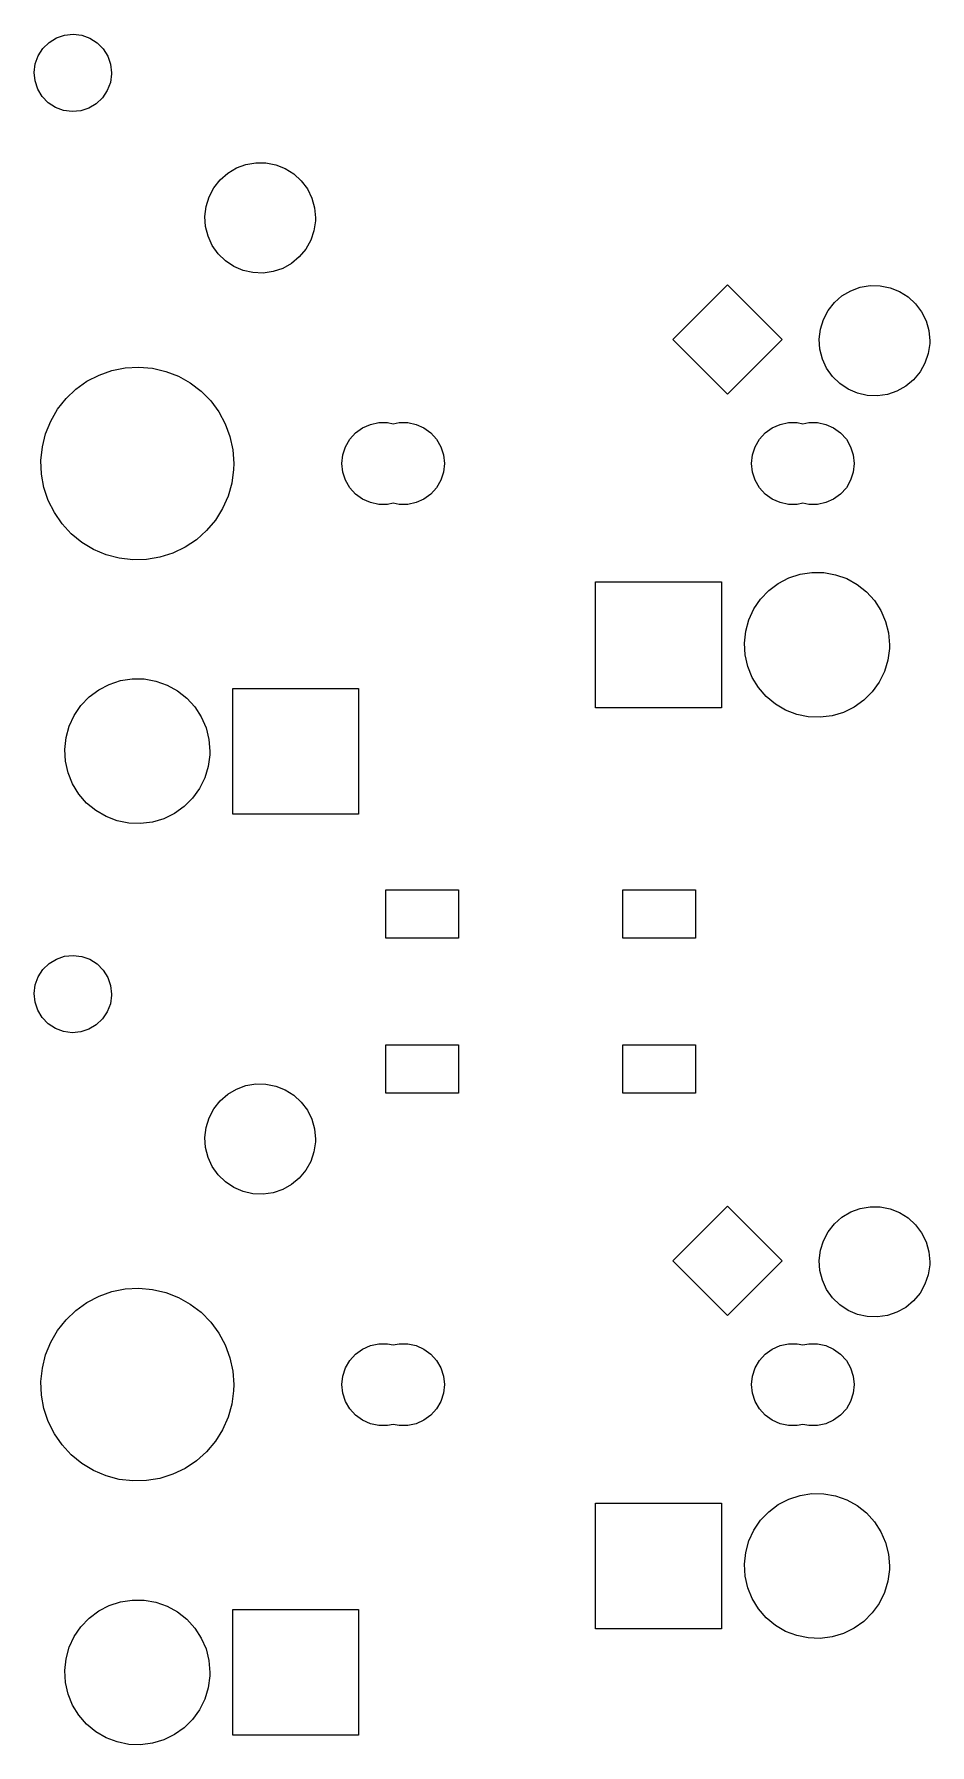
# Model space of a CAD drawing. Extents: x 62 to 249, y -153 to -61.
# Drawn here: x 107.22 to 125.73, y -114.51 to -79.13 of the extents above; entities that cross this region are included whole.
import ezdxf

# ---------------------------------------------------------------- set-up
doc = ezdxf.new("R2010")
doc.units = 0
doc.layers.add('BLACK', color=7, linetype='CONTINUOUS')

msp = doc.modelspace()

# ---------------------------------------------------------------- linework, layer by layer
at = {"layer": 'BLACK', "linetype": 'CONTINUOUS'}
for p, q in [((107.522, -79.3029), (107.674, -79.2094)), ((107.674, -79.2094), (107.843, -79.1519)), ((107.843, -79.1519), (108.02, -79.1333)), ((108.02, -79.1333), (108.197, -79.1544)), ((108.197, -79.1544), (108.365, -79.2142)), ((108.365, -79.2142), (108.516, -79.3098)), ((107.237, -79.7452), (107.298, -79.5776)), ((107.298, -79.5776), (107.395, -79.4277)), ((107.395, -79.4277), (107.522, -79.3029)), ((108.516, -79.3098), (108.642, -79.4364)), ((108.642, -79.4364), (108.736, -79.5876)), ((108.736, -79.5876), (108.795, -79.756)), ((107.215, -79.9221), (107.237, -79.7452)), ((107.232, -80.0996), (107.215, -79.9221)), ((108.795, -79.756), (108.815, -79.9333)), ((108.815, -79.9333), (108.814, -79.9556)), ((107.288, -80.2688), (107.232, -80.0996)), ((107.381, -80.4214), (107.288, -80.2688)), ((108.726, -80.299), (108.628, -80.4475)), ((108.79, -80.1322), (108.726, -80.299)), ((108.814, -79.9556), (108.79, -80.1322)), ((107.505, -80.5497), (107.381, -80.4214)), ((107.654, -80.6474), (107.505, -80.5497)), ((107.821, -80.7095), (107.654, -80.6474)), ((108.498, -80.5705), (108.345, -80.6618)), ((108.628, -80.4475), (108.498, -80.5705)), ((107.998, -80.7331), (107.821, -80.7095)), ((108.176, -80.7169), (107.998, -80.7331)), ((108.345, -80.6618), (108.176, -80.7169)), ((111.058, -82.1442), (111.215, -82.0063)), ((111.215, -82.0063), (111.395, -81.8993)), ((111.395, -81.8993), (111.591, -81.8269)), ((111.591, -81.8269), (111.797, -81.7915)), ((111.797, -81.7915), (112.006, -81.7943)), ((112.006, -81.7943), (112.212, -81.8351)), ((112.212, -81.8351), (112.406, -81.9126)), ((112.406, -81.9126), (112.583, -82.0242)), ((112.583, -82.0242), (112.736, -82.1662)), ((110.831, -82.4936), (110.928, -82.3085)), ((110.928, -82.3085), (111.058, -82.1442)), ((112.736, -82.1662), (112.862, -82.3338)), ((112.862, -82.3338), (112.954, -82.5214)), ((110.744, -82.9011), (110.769, -82.6934)), ((110.769, -82.6934), (110.831, -82.4936)), ((112.954, -82.5214), (113.011, -82.7227)), ((113.011, -82.7227), (113.03, -82.931)), ((110.758, -83.1098), (110.744, -82.9011)), ((110.81, -83.3125), (110.758, -83.1098)), ((113.028, -82.9908), (112.998, -83.1978)), ((113.03, -82.931), (113.028, -82.9908)), ((110.897, -83.5025), (110.81, -83.3125)), ((112.931, -83.3959), (112.829, -83.5784)), ((112.998, -83.1978), (112.931, -83.3959)), ((111.018, -83.6733), (110.897, -83.5025)), ((111.168, -83.8193), (111.018, -83.6733)), ((111.342, -83.9355), (111.168, -83.8193)), ((112.695, -83.7392), (112.534, -83.873)), ((112.829, -83.5784), (112.695, -83.7392)), ((111.534, -84.0181), (111.342, -83.9355)), ((111.738, -84.0642), (111.534, -84.0181)), ((111.947, -84.0724), (111.738, -84.0642)), ((112.154, -84.0424), (111.947, -84.0724)), ((112.352, -83.9752), (112.154, -84.0424)), ((112.534, -83.873), (112.352, -83.9752)), ((120.418, -85.4487), (121.549, -84.3173)), ((121.549, -84.3173), (122.681, -85.4487)), ((123.758, -84.6842), (123.915, -84.5463)), ((123.915, -84.5463), (124.095, -84.4393)), ((124.095, -84.4393), (124.291, -84.3669)), ((124.291, -84.3669), (124.497, -84.3315)), ((124.497, -84.3315), (124.706, -84.3343)), ((124.706, -84.3343), (124.912, -84.3751)), ((124.912, -84.3751), (125.106, -84.4526)), ((125.106, -84.4526), (125.283, -84.5642)), ((123.531, -85.0336), (123.628, -84.8485)), ((123.628, -84.8485), (123.758, -84.6842)), ((125.283, -84.5642), (125.436, -84.7062)), ((125.436, -84.7062), (125.562, -84.8738)), ((125.562, -84.8738), (125.654, -85.0614)), ((123.444, -85.4411), (123.469, -85.2334)), ((123.469, -85.2334), (123.531, -85.0336)), ((125.654, -85.0614), (125.711, -85.2627)), ((121.549, -86.5801), (120.418, -85.4487)), ((122.681, -85.4487), (121.549, -86.5801)), ((123.458, -85.6498), (123.444, -85.4411)), ((125.728, -85.5308), (125.698, -85.7378)), ((125.711, -85.2627), (125.73, -85.471)), ((125.73, -85.471), (125.728, -85.5308)), ((123.51, -85.8525), (123.458, -85.6498)), ((123.597, -86.0425), (123.51, -85.8525)), ((125.631, -85.9359), (125.529, -86.1184)), ((125.698, -85.7378), (125.631, -85.9359)), ((108.076, -86.4747), (108.305, -86.3109)), ((108.305, -86.3109), (108.555, -86.1811)), ((108.555, -86.1811), (108.821, -86.0878)), ((108.821, -86.0878), (109.097, -86.0328)), ((109.097, -86.0328), (109.378, -86.0173)), ((109.378, -86.0173), (109.659, -86.0416)), ((109.659, -86.0416), (109.933, -86.1052)), ((109.933, -86.1052), (110.196, -86.2069)), ((110.196, -86.2069), (110.442, -86.3445)), ((123.718, -86.2133), (123.597, -86.0425)), ((123.868, -86.3593), (123.718, -86.2133)), ((125.395, -86.2792), (125.234, -86.413)), ((125.529, -86.1184), (125.395, -86.2792)), ((107.698, -86.8903), (107.872, -86.6691)), ((107.872, -86.6691), (108.076, -86.4747)), ((110.442, -86.3445), (110.666, -86.5154)), ((110.666, -86.5154), (110.863, -86.7161)), ((124.042, -86.4755), (123.868, -86.3593)), ((124.234, -86.5581), (124.042, -86.4755)), ((124.438, -86.6042), (124.234, -86.5581)), ((124.647, -86.6124), (124.438, -86.6042)), ((124.854, -86.5824), (124.647, -86.6124)), ((125.052, -86.5152), (124.854, -86.5824)), ((125.234, -86.413), (125.052, -86.5152)), ((107.556, -87.1338), (107.698, -86.8903)), ((110.863, -86.7161), (111.031, -86.9426)), ((111.031, -86.9426), (111.164, -87.1905)), ((107.451, -87.3949), (107.556, -87.1338)), ((111.164, -87.1905), (111.262, -87.4547)), ((113.858, -87.3787), (114.002, -87.2741)), ((114.002, -87.2741), (114.164, -87.2017)), ((114.164, -87.2017), (114.338, -87.1648)), ((114.338, -87.1648), (114.516, -87.1648)), ((114.516, -87.1648), (114.637, -87.1905)), ((114.637, -87.1905), (114.758, -87.1648)), ((114.758, -87.1648), (114.936, -87.1648)), ((114.936, -87.1648), (115.11, -87.2017)), ((115.11, -87.2017), (115.272, -87.2741)), ((115.272, -87.2741), (115.416, -87.3787)), ((122.328, -87.3787), (122.472, -87.2741)), ((122.472, -87.2741), (122.634, -87.2017)), ((122.634, -87.2017), (122.808, -87.1648)), ((122.808, -87.1648), (122.986, -87.1648)), ((122.986, -87.1648), (123.107, -87.1905)), ((123.107, -87.1905), (123.228, -87.1648)), ((123.228, -87.1648), (123.406, -87.1648)), ((123.406, -87.1648), (123.58, -87.2017)), ((123.58, -87.2017), (123.742, -87.2741)), ((123.742, -87.2741), (123.886, -87.3787)), ((107.354, -87.9484), (107.383, -87.6682)), ((107.383, -87.6682), (107.451, -87.3949)), ((111.262, -87.4547), (111.321, -87.7301)), ((111.321, -87.7301), (111.341, -88.011)), ((113.595, -87.8341), (113.65, -87.6649)), ((113.65, -87.6649), (113.739, -87.5109)), ((113.739, -87.5109), (113.858, -87.3787)), ((115.416, -87.3787), (115.535, -87.5109)), ((115.535, -87.5109), (115.624, -87.6649)), ((115.624, -87.6649), (115.679, -87.8341)), ((122.065, -87.8341), (122.12, -87.6649)), ((122.12, -87.6649), (122.209, -87.5109)), ((122.209, -87.5109), (122.328, -87.3787)), ((123.886, -87.3787), (124.005, -87.5109)), ((124.005, -87.5109), (124.094, -87.6649)), ((124.094, -87.6649), (124.149, -87.8341)), ((107.365, -88.2298), (107.354, -87.9484)), ((111.341, -88.011), (111.337, -88.1362)), ((113.576, -88.011), (113.595, -87.8341)), ((113.595, -88.1879), (113.576, -88.011)), ((115.679, -87.8341), (115.698, -88.011)), ((115.698, -88.011), (115.679, -88.1879)), ((122.046, -88.011), (122.065, -87.8341)), ((122.065, -88.1879), (122.046, -88.011)), ((124.149, -87.8341), (124.168, -88.011)), ((124.168, -88.011), (124.149, -88.1879)), ((107.416, -88.5069), (107.365, -88.2298)), ((111.299, -88.4153), (111.223, -88.6864)), ((111.337, -88.1362), (111.299, -88.4153)), ((113.65, -88.3571), (113.595, -88.1879)), ((113.739, -88.5111), (113.65, -88.3571)), ((115.624, -88.3571), (115.535, -88.5111)), ((115.679, -88.1879), (115.624, -88.3571)), ((122.12, -88.3571), (122.065, -88.1879)), ((122.209, -88.5111), (122.12, -88.3571)), ((124.094, -88.3571), (124.005, -88.5111)), ((124.149, -88.1879), (124.094, -88.3571)), ((107.505, -88.774), (107.416, -88.5069)), ((107.631, -89.026), (107.505, -88.774)), ((111.223, -88.6864), (111.109, -88.944)), ((113.858, -88.6433), (113.739, -88.5111)), ((114.002, -88.7479), (113.858, -88.6433)), ((114.164, -88.8203), (114.002, -88.7479)), ((115.272, -88.7479), (115.11, -88.8203)), ((115.416, -88.6433), (115.272, -88.7479)), ((115.535, -88.5111), (115.416, -88.6433)), ((122.328, -88.6433), (122.209, -88.5111)), ((122.472, -88.7479), (122.328, -88.6433)), ((122.634, -88.8203), (122.472, -88.7479)), ((123.742, -88.7479), (123.58, -88.8203)), ((123.886, -88.6433), (123.742, -88.7479)), ((124.005, -88.5111), (123.886, -88.6433)), ((107.791, -89.2577), (107.631, -89.026)), ((111.109, -88.944), (110.96, -89.183)), ((114.338, -88.8572), (114.164, -88.8203)), ((114.516, -88.8572), (114.338, -88.8572)), ((114.637, -88.8315), (114.516, -88.8572)), ((114.758, -88.8572), (114.637, -88.8315)), ((114.936, -88.8572), (114.758, -88.8572)), ((115.11, -88.8203), (114.936, -88.8572)), ((122.808, -88.8572), (122.634, -88.8203)), ((122.986, -88.8572), (122.808, -88.8572)), ((123.107, -88.8315), (122.986, -88.8572)), ((123.228, -88.8572), (123.107, -88.8315)), ((123.406, -88.8572), (123.228, -88.8572)), ((123.58, -88.8203), (123.406, -88.8572)), ((107.982, -89.4645), (107.791, -89.2577)), ((108.2, -89.6423), (107.982, -89.4645)), ((110.779, -89.3986), (110.569, -89.5865)), ((110.96, -89.183), (110.779, -89.3986)), ((108.442, -89.7876), (108.2, -89.6423)), ((108.701, -89.8974), (108.442, -89.7876)), ((110.335, -89.743), (110.081, -89.8649)), ((110.569, -89.5865), (110.335, -89.743)), ((108.973, -89.9696), (108.701, -89.8974)), ((109.253, -90.0027), (108.973, -89.9696)), ((109.535, -89.9961), (109.253, -90.0027)), ((109.812, -89.9498), (109.535, -89.9961)), ((110.081, -89.8649), (109.812, -89.9498)), ((118.822, -93.061), (118.822, -90.461)), ((118.822, -90.461), (121.422, -90.461)), ((121.422, -90.461), (121.422, -93.061)), ((122.401, -90.6393), (122.598, -90.4917)), ((122.598, -90.4917), (122.816, -90.3782)), ((122.816, -90.3782), (123.049, -90.3018)), ((123.049, -90.3018), (123.292, -90.2647)), ((123.292, -90.2647), (123.538, -90.2677)), ((123.538, -90.2677), (123.78, -90.3108)), ((123.78, -90.3108), (124.012, -90.3928)), ((124.012, -90.3928), (124.227, -90.5116)), ((124.227, -90.5116), (124.42, -90.664)), ((122.093, -91.0201), (122.231, -90.817)), ((122.231, -90.817), (122.401, -90.6393)), ((124.42, -90.664), (124.585, -90.8458)), ((124.585, -90.8458), (124.719, -91.0522)), ((121.924, -91.4799), (121.989, -91.2431)), ((121.989, -91.2431), (122.093, -91.0201)), ((124.719, -91.0522), (124.817, -91.2776)), ((121.897, -91.7244), (121.924, -91.4799)), ((124.817, -91.2776), (124.877, -91.516)), ((124.877, -91.516), (124.897, -91.761)), ((121.912, -91.9698), (121.897, -91.7244)), ((121.966, -92.2096), (121.912, -91.9698)), ((124.895, -91.8343), (124.863, -92.078)), ((124.897, -91.761), (124.895, -91.8343)), ((122.058, -92.4373), (121.966, -92.2096)), ((124.792, -92.3132), (124.683, -92.5336)), ((124.863, -92.078), (124.792, -92.3132)), ((108.548, -92.6917), (108.766, -92.5782)), ((108.766, -92.5782), (108.999, -92.5018)), ((108.999, -92.5018), (109.242, -92.4647)), ((109.242, -92.4647), (109.488, -92.4677)), ((109.488, -92.4677), (109.73, -92.5108)), ((109.73, -92.5108), (109.962, -92.5928)), ((109.962, -92.5928), (110.177, -92.7116)), ((111.322, -95.261), (111.322, -92.661)), ((111.322, -92.661), (113.922, -92.661)), ((113.922, -92.661), (113.922, -95.261)), ((122.187, -92.6469), (122.058, -92.4373)), ((122.348, -92.8327), (122.187, -92.6469)), ((124.683, -92.5336), (124.539, -92.7332)), ((108.043, -93.2201), (108.181, -93.017)), ((108.181, -93.017), (108.351, -92.8393)), ((108.351, -92.8393), (108.548, -92.6917)), ((110.177, -92.7116), (110.37, -92.864)), ((110.37, -92.864), (110.535, -93.0458)), ((122.537, -92.9897), (122.348, -92.8327)), ((122.749, -93.1137), (122.537, -92.9897)), ((124.365, -92.9067), (124.165, -93.0494)), ((124.539, -92.7332), (124.365, -92.9067)), ((107.939, -93.4431), (108.043, -93.2201)), ((110.535, -93.0458), (110.669, -93.2522)), ((110.669, -93.2522), (110.767, -93.4776)), ((121.422, -93.061), (118.822, -93.061)), ((122.979, -93.2014), (122.749, -93.1137)), ((123.219, -93.2504), (122.979, -93.2014)), ((123.465, -93.2595), (123.219, -93.2504)), ((123.709, -93.2282), (123.465, -93.2595)), ((123.944, -93.1576), (123.709, -93.2282)), ((124.165, -93.0494), (123.944, -93.1576)), ((107.847, -93.9244), (107.874, -93.6799)), ((107.874, -93.6799), (107.939, -93.4431)), ((110.767, -93.4776), (110.827, -93.716)), ((110.827, -93.716), (110.847, -93.961)), ((107.862, -94.1698), (107.847, -93.9244)), ((110.845, -94.0343), (110.813, -94.278)), ((110.847, -93.961), (110.845, -94.0343)), ((107.916, -94.4096), (107.862, -94.1698)), ((108.008, -94.6373), (107.916, -94.4096)), ((110.813, -94.278), (110.742, -94.5132)), ((108.137, -94.8469), (108.008, -94.6373)), ((110.633, -94.7336), (110.489, -94.9332)), ((110.742, -94.5132), (110.633, -94.7336)), ((108.298, -95.0327), (108.137, -94.8469)), ((108.487, -95.1897), (108.298, -95.0327)), ((110.315, -95.1067), (110.115, -95.2494)), ((110.489, -94.9332), (110.315, -95.1067)), ((108.699, -95.3137), (108.487, -95.1897)), ((108.929, -95.4014), (108.699, -95.3137)), ((109.169, -95.4504), (108.929, -95.4014)), ((109.415, -95.4595), (109.169, -95.4504)), ((109.659, -95.4282), (109.415, -95.4595)), ((109.894, -95.3576), (109.659, -95.4282)), ((110.115, -95.2494), (109.894, -95.3576)), ((113.922, -95.261), (111.322, -95.261)), ((114.487, -97.831), (114.487, -96.831)), ((114.487, -96.831), (115.987, -96.831)), ((115.987, -96.831), (115.987, -97.831)), ((119.387, -97.831), (119.387, -96.831)), ((119.387, -96.831), (120.887, -96.831)), ((120.887, -96.831), (120.887, -97.831)), ((115.987, -97.831), (114.487, -97.831)), ((120.887, -97.831), (119.387, -97.831)), ((107.522, -98.3529), (107.674, -98.2594)), ((107.674, -98.2594), (107.843, -98.2019)), ((107.843, -98.2019), (108.02, -98.1833)), ((108.02, -98.1833), (108.197, -98.2044)), ((108.197, -98.2044), (108.365, -98.2642)), ((108.365, -98.2642), (108.516, -98.3598)), ((107.237, -98.7952), (107.298, -98.6276)), ((107.298, -98.6276), (107.395, -98.4777)), ((107.395, -98.4777), (107.522, -98.3529)), ((108.516, -98.3598), (108.642, -98.4864)), ((108.642, -98.4864), (108.736, -98.6376)), ((108.736, -98.6376), (108.795, -98.806)), ((107.215, -98.9721), (107.237, -98.7952)), ((107.232, -99.1496), (107.215, -98.9721)), ((108.814, -99.0056), (108.79, -99.1822)), ((108.795, -98.806), (108.815, -98.9833)), ((108.815, -98.9833), (108.814, -99.0056)), ((107.288, -99.3188), (107.232, -99.1496)), ((107.381, -99.4714), (107.288, -99.3188)), ((108.726, -99.349), (108.628, -99.4975)), ((108.79, -99.1822), (108.726, -99.349)), ((107.505, -99.5997), (107.381, -99.4714)), ((107.654, -99.6974), (107.505, -99.5997)), ((107.821, -99.7595), (107.654, -99.6974)), ((108.345, -99.7118), (108.176, -99.7669)), ((108.498, -99.6205), (108.345, -99.7118)), ((108.628, -99.4975), (108.498, -99.6205)), ((107.998, -99.7831), (107.821, -99.7595)), ((108.176, -99.7669), (107.998, -99.7831)), ((114.487, -101.031), (114.487, -100.031)), ((114.487, -100.031), (115.987, -100.031)), ((115.987, -100.031), (115.987, -101.031)), ((119.387, -101.031), (119.387, -100.031)), ((119.387, -100.031), (120.887, -100.031)), ((120.887, -100.031), (120.887, -101.031)), ((111.058, -101.194), (111.215, -101.056)), ((111.215, -101.056), (111.395, -100.949)), ((111.395, -100.949), (111.591, -100.877)), ((111.591, -100.877), (111.797, -100.842)), ((111.797, -100.842), (112.006, -100.844)), ((112.006, -100.844), (112.212, -100.885)), ((112.212, -100.885), (112.406, -100.963)), ((112.406, -100.963), (112.583, -101.074)), ((112.583, -101.074), (112.736, -101.216)), ((115.987, -101.031), (114.487, -101.031)), ((120.887, -101.031), (119.387, -101.031)), ((110.831, -101.544), (110.928, -101.358)), ((110.928, -101.358), (111.058, -101.194)), ((112.736, -101.216), (112.862, -101.384)), ((112.862, -101.384), (112.954, -101.571)), ((110.744, -101.951), (110.769, -101.743)), ((110.769, -101.743), (110.831, -101.544)), ((112.954, -101.571), (113.011, -101.773)), ((113.011, -101.773), (113.03, -101.981)), ((110.758, -102.16), (110.744, -101.951)), ((110.81, -102.363), (110.758, -102.16)), ((113.028, -102.041), (112.998, -102.248)), ((113.03, -101.981), (113.028, -102.041)), ((110.897, -102.552), (110.81, -102.363)), ((111.018, -102.723), (110.897, -102.552)), ((112.931, -102.446), (112.829, -102.628)), ((112.998, -102.248), (112.931, -102.446)), ((111.168, -102.869), (111.018, -102.723)), ((111.342, -102.985), (111.168, -102.869)), ((112.534, -102.923), (112.352, -103.025)), ((112.695, -102.789), (112.534, -102.923)), ((112.829, -102.628), (112.695, -102.789)), ((111.534, -103.068), (111.342, -102.985)), ((111.738, -103.114), (111.534, -103.068)), ((111.947, -103.122), (111.738, -103.114)), ((112.154, -103.092), (111.947, -103.122)), ((112.352, -103.025), (112.154, -103.092)), ((120.418, -104.499), (121.549, -103.367)), ((121.549, -103.367), (122.681, -104.499)), ((123.758, -103.734), (123.915, -103.596)), ((123.915, -103.596), (124.095, -103.489)), ((124.095, -103.489), (124.291, -103.417)), ((124.291, -103.417), (124.497, -103.382)), ((124.497, -103.382), (124.706, -103.384)), ((124.706, -103.384), (124.912, -103.425)), ((124.912, -103.425), (125.106, -103.503)), ((125.106, -103.503), (125.283, -103.614)), ((125.283, -103.614), (125.436, -103.756)), ((123.531, -104.084), (123.628, -103.898)), ((123.628, -103.898), (123.758, -103.734)), ((125.436, -103.756), (125.562, -103.924)), ((125.562, -103.924), (125.654, -104.111)), ((123.444, -104.491), (123.469, -104.283)), ((123.469, -104.283), (123.531, -104.084)), ((125.654, -104.111), (125.711, -104.313)), ((125.711, -104.313), (125.73, -104.521)), ((121.549, -105.63), (120.418, -104.499)), ((122.681, -104.499), (121.549, -105.63)), ((123.458, -104.7), (123.444, -104.491)), ((123.51, -104.903), (123.458, -104.7)), ((125.728, -104.581), (125.698, -104.788)), ((125.73, -104.521), (125.728, -104.581)), ((123.597, -105.093), (123.51, -104.903)), ((125.631, -104.986), (125.529, -105.168)), ((125.698, -104.788), (125.631, -104.986)), ((108.076, -105.525), (108.305, -105.361)), ((108.305, -105.361), (108.555, -105.231)), ((108.555, -105.231), (108.821, -105.138)), ((108.821, -105.138), (109.097, -105.083)), ((109.097, -105.083), (109.378, -105.067)), ((109.378, -105.067), (109.659, -105.092)), ((109.659, -105.092), (109.933, -105.155)), ((109.933, -105.155), (110.196, -105.257)), ((110.196, -105.257), (110.442, -105.394)), ((110.442, -105.394), (110.666, -105.565)), ((123.718, -105.263), (123.597, -105.093)), ((123.868, -105.409), (123.718, -105.263)), ((124.042, -105.525), (123.868, -105.409)), ((125.395, -105.329), (125.234, -105.463)), ((125.529, -105.168), (125.395, -105.329)), ((107.698, -105.94), (107.872, -105.719)), ((107.872, -105.719), (108.076, -105.525)), ((110.666, -105.565), (110.863, -105.766)), ((110.863, -105.766), (111.031, -105.993)), ((124.234, -105.608), (124.042, -105.525)), ((124.438, -105.654), (124.234, -105.608)), ((124.647, -105.662), (124.438, -105.654)), ((124.854, -105.632), (124.647, -105.662)), ((125.052, -105.565), (124.854, -105.632)), ((125.234, -105.463), (125.052, -105.565)), ((107.556, -106.184), (107.698, -105.94)), ((111.031, -105.993), (111.164, -106.24)), ((107.383, -106.718), (107.451, -106.445)), ((107.451, -106.445), (107.556, -106.184)), ((111.164, -106.24), (111.262, -106.505)), ((113.739, -106.561), (113.858, -106.429)), ((113.858, -106.429), (114.002, -106.324)), ((114.002, -106.324), (114.164, -106.252)), ((114.164, -106.252), (114.338, -106.215)), ((114.338, -106.215), (114.516, -106.215)), ((114.516, -106.215), (114.637, -106.24)), ((114.637, -106.24), (114.758, -106.215)), ((114.758, -106.215), (114.936, -106.215)), ((114.936, -106.215), (115.11, -106.252)), ((115.11, -106.252), (115.272, -106.324)), ((115.272, -106.324), (115.416, -106.429)), ((115.416, -106.429), (115.535, -106.561)), ((122.209, -106.561), (122.328, -106.429)), ((122.328, -106.429), (122.472, -106.324)), ((122.472, -106.324), (122.634, -106.252)), ((122.634, -106.252), (122.808, -106.215)), ((122.808, -106.215), (122.986, -106.215)), ((122.986, -106.215), (123.107, -106.24)), ((123.107, -106.24), (123.228, -106.215)), ((123.228, -106.215), (123.406, -106.215)), ((123.406, -106.215), (123.58, -106.252)), ((123.58, -106.252), (123.742, -106.324)), ((123.742, -106.324), (123.886, -106.429)), ((123.886, -106.429), (124.005, -106.561)), ((107.354, -106.998), (107.383, -106.718)), ((111.262, -106.505), (111.321, -106.78)), ((111.321, -106.78), (111.341, -107.061)), ((113.595, -106.884), (113.65, -106.715)), ((113.65, -106.715), (113.739, -106.561)), ((115.535, -106.561), (115.624, -106.715)), ((115.624, -106.715), (115.679, -106.884)), ((122.065, -106.884), (122.12, -106.715)), ((122.12, -106.715), (122.209, -106.561)), ((124.005, -106.561), (124.094, -106.715)), ((124.094, -106.715), (124.149, -106.884)), ((107.365, -107.28), (107.354, -106.998)), ((111.337, -107.186), (111.299, -107.465)), ((111.341, -107.061), (111.337, -107.186)), ((113.576, -107.061), (113.595, -106.884)), ((113.595, -107.238), (113.576, -107.061)), ((115.679, -106.884), (115.698, -107.061)), ((115.698, -107.061), (115.679, -107.238)), ((122.046, -107.061), (122.065, -106.884)), ((122.065, -107.238), (122.046, -107.061)), ((124.149, -106.884), (124.168, -107.061)), ((124.168, -107.061), (124.149, -107.238)), ((107.416, -107.557), (107.365, -107.28)), ((111.299, -107.465), (111.223, -107.736)), ((113.65, -107.407), (113.595, -107.238)), ((113.739, -107.561), (113.65, -107.407)), ((115.624, -107.407), (115.535, -107.561)), ((115.679, -107.238), (115.624, -107.407)), ((122.12, -107.407), (122.065, -107.238)), ((122.209, -107.561), (122.12, -107.407)), ((124.094, -107.407), (124.005, -107.561)), ((124.149, -107.238), (124.094, -107.407)), ((107.505, -107.824), (107.416, -107.557)), ((107.631, -108.076), (107.505, -107.824)), ((111.223, -107.736), (111.109, -107.994)), ((113.858, -107.693), (113.739, -107.561)), ((114.002, -107.798), (113.858, -107.693)), ((114.164, -107.87), (114.002, -107.798)), ((114.338, -107.907), (114.164, -107.87)), ((114.637, -107.882), (114.516, -107.907)), ((114.758, -107.907), (114.637, -107.882)), ((115.11, -107.87), (114.936, -107.907)), ((115.272, -107.798), (115.11, -107.87)), ((115.416, -107.693), (115.272, -107.798)), ((115.535, -107.561), (115.416, -107.693)), ((122.328, -107.693), (122.209, -107.561)), ((122.472, -107.798), (122.328, -107.693)), ((122.634, -107.87), (122.472, -107.798)), ((122.808, -107.907), (122.634, -107.87)), ((123.107, -107.882), (122.986, -107.907)), ((123.228, -107.907), (123.107, -107.882)), ((123.58, -107.87), (123.406, -107.907)), ((123.742, -107.798), (123.58, -107.87)), ((123.886, -107.693), (123.742, -107.798)), ((124.005, -107.561), (123.886, -107.693)), ((107.791, -108.308), (107.631, -108.076)), ((110.96, -108.233), (110.779, -108.449)), ((111.109, -107.994), (110.96, -108.233)), ((114.516, -107.907), (114.338, -107.907)), ((114.936, -107.907), (114.758, -107.907)), ((122.986, -107.907), (122.808, -107.907)), ((123.406, -107.907), (123.228, -107.907)), ((107.982, -108.514), (107.791, -108.308)), ((108.2, -108.692), (107.982, -108.514)), ((110.779, -108.449), (110.569, -108.636)), ((108.442, -108.838), (108.2, -108.692)), ((108.701, -108.947), (108.442, -108.838)), ((108.973, -109.02), (108.701, -108.947)), ((110.081, -108.915), (109.812, -109)), ((110.335, -108.793), (110.081, -108.915)), ((110.569, -108.636), (110.335, -108.793)), ((109.253, -109.053), (108.973, -109.02)), ((109.535, -109.046), (109.253, -109.053)), ((109.812, -109), (109.535, -109.046)), ((118.822, -112.111), (118.822, -109.511)), ((118.822, -109.511), (121.422, -109.511)), ((121.422, -109.511), (121.422, -112.111)), ((122.401, -109.689), (122.598, -109.542)), ((122.598, -109.542), (122.816, -109.428)), ((122.816, -109.428), (123.049, -109.352)), ((123.049, -109.352), (123.292, -109.315)), ((123.292, -109.315), (123.538, -109.318)), ((123.538, -109.318), (123.78, -109.361)), ((123.78, -109.361), (124.012, -109.443)), ((124.012, -109.443), (124.227, -109.562)), ((124.227, -109.562), (124.42, -109.714)), ((122.093, -110.07), (122.231, -109.867)), ((122.231, -109.867), (122.401, -109.689)), ((124.42, -109.714), (124.585, -109.896)), ((124.585, -109.896), (124.719, -110.102)), ((121.924, -110.53), (121.989, -110.293)), ((121.989, -110.293), (122.093, -110.07)), ((124.719, -110.102), (124.817, -110.328)), ((124.817, -110.328), (124.877, -110.566)), ((121.897, -110.774), (121.924, -110.53)), ((124.877, -110.566), (124.897, -110.811)), ((121.912, -111.02), (121.897, -110.774)), ((121.966, -111.26), (121.912, -111.02)), ((124.895, -110.884), (124.863, -111.128)), ((124.897, -110.811), (124.895, -110.884)), ((122.058, -111.487), (121.966, -111.26)), ((124.792, -111.363), (124.683, -111.584)), ((124.863, -111.128), (124.792, -111.363)), ((108.351, -111.889), (108.548, -111.742)), ((108.548, -111.742), (108.766, -111.628)), ((108.766, -111.628), (108.999, -111.552)), ((108.999, -111.552), (109.242, -111.515)), ((109.242, -111.515), (109.488, -111.518)), ((109.488, -111.518), (109.73, -111.561)), ((109.73, -111.561), (109.962, -111.643)), ((109.962, -111.643), (110.177, -111.762)), ((110.177, -111.762), (110.37, -111.914)), ((111.322, -114.311), (111.322, -111.711)), ((111.322, -111.711), (113.922, -111.711)), ((113.922, -111.711), (113.922, -114.311)), ((122.187, -111.697), (122.058, -111.487)), ((122.348, -111.883), (122.187, -111.697)), ((124.539, -111.783), (124.365, -111.957)), ((124.683, -111.584), (124.539, -111.783)), ((108.043, -112.27), (108.181, -112.067)), ((108.181, -112.067), (108.351, -111.889)), ((110.37, -111.914), (110.535, -112.096)), ((110.535, -112.096), (110.669, -112.302)), ((121.422, -112.111), (118.822, -112.111)), ((122.537, -112.04), (122.348, -111.883)), ((122.749, -112.164), (122.537, -112.04)), ((124.165, -112.099), (123.944, -112.208)), ((124.365, -111.957), (124.165, -112.099)), ((107.874, -112.73), (107.939, -112.493)), ((107.939, -112.493), (108.043, -112.27)), ((110.669, -112.302), (110.767, -112.528)), ((122.979, -112.251), (122.749, -112.164)), ((123.219, -112.3), (122.979, -112.251)), ((123.465, -112.309), (123.219, -112.3)), ((123.709, -112.278), (123.465, -112.309)), ((123.944, -112.208), (123.709, -112.278)), ((107.847, -112.974), (107.874, -112.73)), ((110.767, -112.528), (110.827, -112.766)), ((110.827, -112.766), (110.847, -113.011)), ((107.862, -113.22), (107.847, -112.974)), ((110.845, -113.084), (110.813, -113.328)), ((110.847, -113.011), (110.845, -113.084)), ((107.916, -113.46), (107.862, -113.22)), ((108.008, -113.687), (107.916, -113.46)), ((110.813, -113.328), (110.742, -113.563)), ((108.137, -113.897), (108.008, -113.687)), ((108.298, -114.083), (108.137, -113.897)), ((110.633, -113.784), (110.489, -113.983)), ((110.742, -113.563), (110.633, -113.784)), ((108.487, -114.24), (108.298, -114.083)), ((108.699, -114.364), (108.487, -114.24)), ((110.315, -114.157), (110.115, -114.299)), ((110.489, -113.983), (110.315, -114.157)), ((108.929, -114.451), (108.699, -114.364)), ((109.169, -114.5), (108.929, -114.451)), ((109.415, -114.509), (109.169, -114.5)), ((109.659, -114.478), (109.415, -114.509)), ((109.894, -114.408), (109.659, -114.478)), ((110.115, -114.299), (109.894, -114.408)), ((113.922, -114.311), (111.322, -114.311))]:
    msp.add_line(p, q, dxfattribs=at)

doc.saveas('drawing.dxf')
